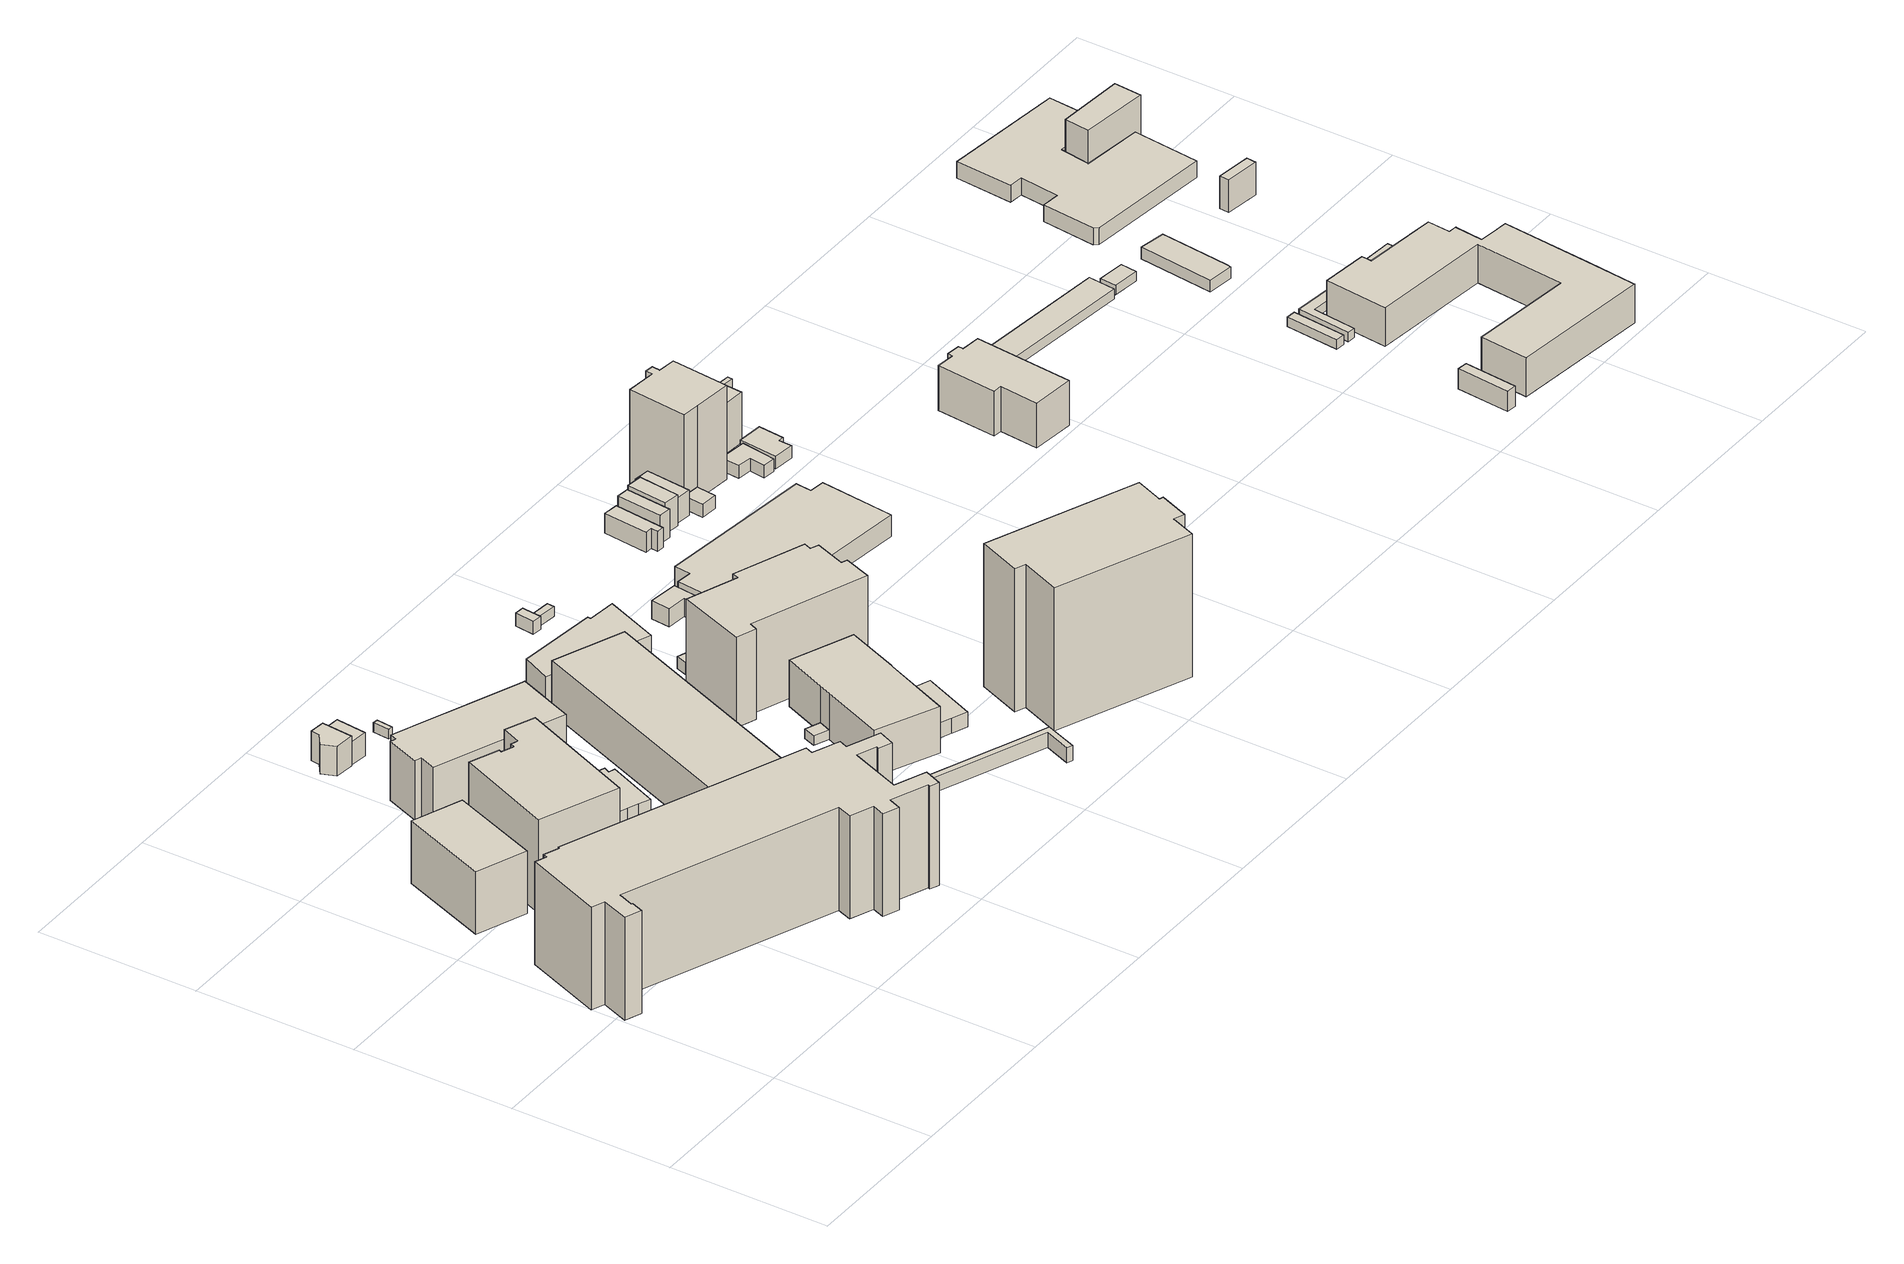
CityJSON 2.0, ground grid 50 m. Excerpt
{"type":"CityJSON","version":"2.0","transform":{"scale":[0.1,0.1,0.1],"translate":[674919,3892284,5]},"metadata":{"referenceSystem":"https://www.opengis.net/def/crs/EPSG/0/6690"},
"CityObjects":{
"building1":{"type":"Building","attributes":{"class":"3002","usage":"422","measuredHeight":23.1,"storeysAboveGround":6,"BuildingDetailAttribute.totalFloorArea":2951.33,"BuildingDetailAttribute.buildingFootprintArea":491.89,"BuildingDetailAttribute.buildingRoofEdgeArea":491.89,"BuildingDetailAttribute.urbanPlanType":"21","BuildingDetailAttribute.landUseType":"214","BuildingDetailAttribute.surveyYear":2021,"BuildingIDAttribute.prefecture":"23","BuildingIDAttribute.city":"23106"},"geometry":[{"type":"Solid","lod":"1","boundaries":[[[[0,1,2,3]],[[2,4,5,3]],[[1,6,4,2]],[[0,7,6,1]],[[3,5,7,0]],[[4,6,7,5]]]]}]},
"building2":{"type":"Building","attributes":{"name":"名古屋大学医学部附属病院","class":"3002","usage":"422","measuredHeight":37.8,"storeysAboveGround":10,"BuildingDetailAttribute.totalFloorArea":29810.04,"BuildingDetailAttribute.buildingFootprintArea":2981,"BuildingDetailAttribute.buildingRoofEdgeArea":14160.51,"BuildingDetailAttribute.urbanPlanType":"21","BuildingDetailAttribute.landUseType":"214","BuildingDetailAttribute.surveyYear":2021,"BuildingIDAttribute.prefecture":"23","BuildingIDAttribute.city":"23107"},"geometry":[{"type":"Solid","lod":"1","boundaries":[[[[8,9,10,11,12,13,14,15,16,17,18,19,20,21,22,23,24,25,26,27,28,29,30,31,32,33,34,35,36,37,38,39]],[[38,40,41,39]],[[37,42,40,38]],[[36,43,42,37]],[[35,44,43,36]],[[34,45,44,35]],[[33,46,45,34]],[[32,47,46,33]],[[31,48,47,32]],[[30,49,48,31]],[[29,50,49,30]],[[28,51,50,29]],[[27,52,51,28]],[[26,53,52,27]],[[25,54,53,26]],[[24,55,54,25]],[[23,56,55,24]],[[22,57,56,23]],[[21,58,57,22]],[[20,59,58,21]],[[19,60,59,20]],[[18,61,60,19]],[[17,62,61,18]],[[16,63,62,17]],[[15,64,63,16]],[[14,65,64,15]],[[13,66,65,14]],[[12,67,66,13]],[[11,68,67,12]],[[10,69,68,11]],[[9,70,69,10]],[[8,71,70,9]],[[39,41,71,8]],[[40,42,43,44,45,46,47,48,49,50,51,52,53,54,55,56,57,58,59,60,61,62,63,64,65,66,67,68,69,70,71,41]]]]}]},
"building3":{"type":"Building","attributes":{"class":"3002","usage":"422","measuredHeight":38,"storeysAboveGround":10,"BuildingDetailAttribute.totalFloorArea":9245.68,"BuildingDetailAttribute.buildingFootprintArea":924.57,"BuildingDetailAttribute.buildingRoofEdgeArea":924.57,"BuildingDetailAttribute.urbanPlanType":"21","BuildingDetailAttribute.landUseType":"214","BuildingDetailAttribute.surveyYear":2021,"BuildingIDAttribute.prefecture":"23","BuildingIDAttribute.city":"23101"},"geometry":[{"type":"Solid","lod":"1","boundaries":[[[[72,73,74,75,76,77,78,79,80,81]],[[80,82,83,81]],[[79,84,82,80]],[[78,85,84,79]],[[77,86,85,78]],[[76,87,86,77]],[[75,88,87,76]],[[74,89,88,75]],[[73,90,89,74]],[[72,91,90,73]],[[81,83,91,72]],[[82,84,85,86,87,88,89,90,91,83]]]]}]},
"building4":{"type":"Building","attributes":{"class":"3003","usage":"461","measuredHeight":-9999,"storeysAboveGround":9999,"BuildingDetailAttribute.totalFloorArea":-9999,"BuildingDetailAttribute.buildingFootprintArea":-9999,"BuildingDetailAttribute.buildingRoofEdgeArea":13.83,"BuildingDetailAttribute.urbanPlanType":"21","BuildingDetailAttribute.landUseType":"214","BuildingDetailAttribute.surveyYear":2021,"BuildingIDAttribute.prefecture":"23","BuildingIDAttribute.city":"23101"},"geometry":[{"type":"Solid","lod":"1","boundaries":[[[[92,93,94,95]],[[94,96,97,95]],[[93,98,96,94]],[[92,99,98,93]],[[95,97,99,92]],[[96,98,99,97]]]]}]},
"building5":{"type":"Building","attributes":{"class":"3003","usage":"422","measuredHeight":12.9,"storeysAboveGround":1,"BuildingDetailAttribute.totalFloorArea":22.68,"BuildingDetailAttribute.buildingFootprintArea":22.68,"BuildingDetailAttribute.buildingRoofEdgeArea":22.68,"BuildingDetailAttribute.urbanPlanType":"21","BuildingDetailAttribute.landUseType":"214","BuildingDetailAttribute.surveyYear":2021,"BuildingIDAttribute.prefecture":"23","BuildingIDAttribute.city":"23101"},"geometry":[{"type":"Solid","lod":"1","boundaries":[[[[100,101,102,103]],[[102,104,105,103]],[[101,106,104,102]],[[100,107,106,101]],[[103,105,107,100]],[[104,106,107,105]]]]}]},
"building6":{"type":"Building","attributes":{"class":"3001","usage":"422","measuredHeight":13,"storeysAboveGround":3,"BuildingDetailAttribute.totalFloorArea":832.31,"BuildingDetailAttribute.buildingFootprintArea":277.44,"BuildingDetailAttribute.buildingRoofEdgeArea":277.44,"BuildingDetailAttribute.urbanPlanType":"21","BuildingDetailAttribute.landUseType":"214","BuildingDetailAttribute.surveyYear":2021,"BuildingIDAttribute.prefecture":"23","BuildingIDAttribute.city":"23101"},"geometry":[{"type":"Solid","lod":"1","boundaries":[[[[108,109,110,111,112,113,114,115,116,117]],[[116,118,119,117]],[[115,120,118,116]],[[114,121,120,115]],[[113,122,121,114]],[[112,123,122,113]],[[111,124,123,112]],[[110,125,124,111]],[[109,126,125,110]],[[108,127,126,109]],[[117,119,127,108]],[[118,120,121,122,123,124,125,126,127,119]]]]}]},
"building7":{"type":"Building","attributes":{"class":"3002","usage":"402","measuredHeight":10.5,"storeysAboveGround":3,"BuildingDetailAttribute.totalFloorArea":185.6,"BuildingDetailAttribute.buildingFootprintArea":61.87,"BuildingDetailAttribute.buildingRoofEdgeArea":61.87,"BuildingDetailAttribute.urbanPlanType":"21","BuildingDetailAttribute.landUseType":"212","BuildingDetailAttribute.surveyYear":2021,"BuildingIDAttribute.prefecture":"23","BuildingIDAttribute.city":"23106"},"geometry":[{"type":"Solid","lod":"1","boundaries":[[[[128,129,130,131,132,133]],[[132,134,135,133]],[[131,136,134,132]],[[130,137,136,131]],[[129,138,137,130]],[[128,139,138,129]],[[133,135,139,128]],[[134,136,137,138,139,135]]]]}]},
"building8":{"type":"Building","attributes":{"class":"3002","usage":"422","measuredHeight":21,"storeysAboveGround":5,"BuildingDetailAttribute.totalFloorArea":4223.96,"BuildingDetailAttribute.buildingFootprintArea":844.79,"BuildingDetailAttribute.buildingRoofEdgeArea":844.79,"BuildingDetailAttribute.urbanPlanType":"21","BuildingDetailAttribute.landUseType":"214","BuildingDetailAttribute.surveyYear":2021,"BuildingIDAttribute.prefecture":"23","BuildingIDAttribute.city":"23101"},"geometry":[{"type":"Solid","lod":"1","boundaries":[[[[140,141,142,143,144,145,146,147,148,149,150,151]],[[150,152,153,151]],[[149,154,152,150]],[[148,155,154,149]],[[147,156,155,148]],[[146,157,156,147]],[[145,158,157,146]],[[144,159,158,145]],[[143,160,159,144]],[[142,161,160,143]],[[141,162,161,142]],[[140,163,162,141]],[[151,153,163,140]],[[152,154,155,156,157,158,159,160,161,162,163,153]]]]}]},
"building9":{"type":"Building","attributes":{"class":"3001","usage":"411","measuredHeight":9.5,"storeysAboveGround":2,"BuildingDetailAttribute.totalFloorArea":107.08,"BuildingDetailAttribute.buildingFootprintArea":53.54,"BuildingDetailAttribute.buildingRoofEdgeArea":53.54,"BuildingDetailAttribute.urbanPlanType":"21","BuildingDetailAttribute.landUseType":"211","BuildingDetailAttribute.surveyYear":2021,"BuildingIDAttribute.prefecture":"23","BuildingIDAttribute.city":"23106"},"geometry":[{"type":"Solid","lod":"1","boundaries":[[[[164,165,166,167]],[[166,168,169,167]],[[165,170,168,166]],[[164,171,170,165]],[[167,169,171,164]],[[168,170,171,169]]]]}]},
"building10":{"type":"Building","attributes":{"class":"3003","usage":"461","measuredHeight":3.4,"storeysAboveGround":9999,"BuildingDetailAttribute.totalFloorArea":-9999,"BuildingDetailAttribute.buildingFootprintArea":-9999,"BuildingDetailAttribute.buildingRoofEdgeArea":8.15,"BuildingDetailAttribute.urbanPlanType":"21","BuildingDetailAttribute.landUseType":"211","BuildingDetailAttribute.surveyYear":2016,"BuildingIDAttribute.prefecture":"23","BuildingIDAttribute.city":"23106"},"geometry":[{"type":"Solid","lod":"1","boundaries":[[[[172,173,174,175]],[[174,176,177,175]],[[173,178,176,174]],[[172,179,178,173]],[[175,177,179,172]],[[176,178,179,177]]]]}]},
"building11":{"type":"Building","attributes":{"class":"3003","usage":"422","measuredHeight":3,"storeysAboveGround":1,"BuildingDetailAttribute.totalFloorArea":83.8,"BuildingDetailAttribute.buildingFootprintArea":83.8,"BuildingDetailAttribute.buildingRoofEdgeArea":83.8,"BuildingDetailAttribute.urbanPlanType":"21","BuildingDetailAttribute.landUseType":"214","BuildingDetailAttribute.surveyYear":2021,"BuildingIDAttribute.prefecture":"23","BuildingIDAttribute.city":"23101"},"geometry":[{"type":"Solid","lod":"1","boundaries":[[[[180,181,182,183]],[[182,184,185,183]],[[181,186,184,182]],[[180,187,186,181]],[[183,185,187,180]],[[184,186,187,185]]]]}]},
"building12":{"type":"Building","attributes":{"name":"名古屋大学(医学部)","class":"3002","usage":"422","measuredHeight":18.9,"storeysAboveGround":4,"BuildingDetailAttribute.totalFloorArea":7446.88,"BuildingDetailAttribute.buildingFootprintArea":1861.72,"BuildingDetailAttribute.buildingRoofEdgeArea":1861.72,"BuildingDetailAttribute.urbanPlanType":"21","BuildingDetailAttribute.landUseType":"214","BuildingDetailAttribute.surveyYear":2021,"BuildingIDAttribute.prefecture":"23","BuildingIDAttribute.city":"23101"},"geometry":[{"type":"Solid","lod":"1","boundaries":[[[[188,189,190,191]],[[190,192,193,191]],[[189,194,192,190]],[[188,195,194,189]],[[191,193,195,188]],[[192,194,195,193]]]]}]},
"building13":{"type":"Building","attributes":{"class":"3003","usage":"422","measuredHeight":3.9,"storeysAboveGround":1,"BuildingDetailAttribute.totalFloorArea":28.74,"BuildingDetailAttribute.buildingFootprintArea":28.74,"BuildingDetailAttribute.buildingRoofEdgeArea":28.74,"BuildingDetailAttribute.urbanPlanType":"21","BuildingDetailAttribute.landUseType":"214","BuildingDetailAttribute.surveyYear":2021,"BuildingIDAttribute.prefecture":"23","BuildingIDAttribute.city":"23101"},"geometry":[{"type":"Solid","lod":"1","boundaries":[[[[196,197,198,199]],[[198,200,201,199]],[[197,202,200,198]],[[196,203,202,197]],[[199,201,203,196]],[[200,202,203,201]]]]}]},
"building14":{"type":"Building","attributes":{"class":"3003","usage":"422","measuredHeight":5.5,"storeysAboveGround":2,"BuildingDetailAttribute.totalFloorArea":311.41,"BuildingDetailAttribute.buildingFootprintArea":155.7,"BuildingDetailAttribute.buildingRoofEdgeArea":155.7,"BuildingDetailAttribute.urbanPlanType":"21","BuildingDetailAttribute.landUseType":"214","BuildingDetailAttribute.surveyYear":2021,"BuildingIDAttribute.prefecture":"23","BuildingIDAttribute.city":"23107"},"geometry":[{"type":"Solid","lod":"1","boundaries":[[[[204,205,206,207,208,209,210,211]],[[210,212,213,211]],[[209,214,212,210]],[[208,215,214,209]],[[207,216,215,208]],[[206,217,216,207]],[[205,218,217,206]],[[204,219,218,205]],[[211,213,219,204]],[[212,214,215,216,217,218,219,213]]]]}]},
"building15":{"type":"Building","attributes":{"class":"3001","usage":"422","measuredHeight":14.8,"storeysAboveGround":1,"BuildingDetailAttribute.totalFloorArea":20.72,"BuildingDetailAttribute.buildingFootprintArea":20.72,"BuildingDetailAttribute.buildingRoofEdgeArea":20.72,"BuildingDetailAttribute.urbanPlanType":"21","BuildingDetailAttribute.landUseType":"214","BuildingDetailAttribute.surveyYear":2021,"BuildingIDAttribute.prefecture":"23","BuildingIDAttribute.city":"23107"},"geometry":[{"type":"Solid","lod":"1","boundaries":[[[[220,221,222,223]],[[222,224,225,223]],[[221,226,224,222]],[[220,227,226,221]],[[223,225,227,220]],[[224,226,227,225]]]]}]},
"building16":{"type":"Building","attributes":{"class":"3003","usage":"422","measuredHeight":-9999,"storeysAboveGround":1,"BuildingDetailAttribute.totalFloorArea":81.24,"BuildingDetailAttribute.buildingFootprintArea":81.24,"BuildingDetailAttribute.buildingRoofEdgeArea":81.24,"BuildingDetailAttribute.urbanPlanType":"21","BuildingDetailAttribute.landUseType":"214","BuildingDetailAttribute.surveyYear":2021,"BuildingIDAttribute.prefecture":"23","BuildingIDAttribute.city":"23101"},"geometry":[{"type":"Solid","lod":"1","boundaries":[[[[228,229,230,231]],[[230,232,233,231]],[[229,234,232,230]],[[228,235,234,229]],[[231,233,235,228]],[[232,234,235,233]]]]}]},
"building17":{"type":"Building","attributes":{"class":"3002","usage":"422","measuredHeight":18.9,"storeysAboveGround":3,"BuildingDetailAttribute.totalFloorArea":2521.88,"BuildingDetailAttribute.buildingFootprintArea":840.63,"BuildingDetailAttribute.buildingRoofEdgeArea":840.63,"BuildingDetailAttribute.urbanPlanType":"21","BuildingDetailAttribute.landUseType":"214","BuildingDetailAttribute.surveyYear":2021,"BuildingIDAttribute.prefecture":"23","BuildingIDAttribute.city":"23107"},"geometry":[{"type":"Solid","lod":"1","boundaries":[[[[236,237,238,239,240,241,242,243,244,245]],[[244,246,247,245]],[[243,248,246,244]],[[242,249,248,243]],[[241,250,249,242]],[[240,251,250,241]],[[239,252,251,240]],[[238,253,252,239]],[[237,254,253,238]],[[236,255,254,237]],[[245,247,255,236]],[[246,248,249,250,251,252,253,254,255,247]]]]}]},
"building18":{"type":"Building","attributes":{"class":"3002","usage":"412","measuredHeight":15,"storeysAboveGround":3,"BuildingDetailAttribute.totalFloorArea":1426.41,"BuildingDetailAttribute.buildingFootprintArea":475.47,"BuildingDetailAttribute.buildingRoofEdgeArea":475.47,"BuildingDetailAttribute.urbanPlanType":"21","BuildingDetailAttribute.landUseType":"214","BuildingDetailAttribute.surveyYear":2021,"BuildingIDAttribute.prefecture":"23","BuildingIDAttribute.city":"23101"},"address":[{"country":"日本","locality":"愛知県名古屋市昭和区鶴舞町６５"}],"geometry":[{"type":"Solid","lod":"1","boundaries":[[[[256,257,258,259,260,261]],[[260,262,263,261]],[[259,264,262,260]],[[258,265,264,259]],[[257,266,265,258]],[[256,267,266,257]],[[261,263,267,256]],[[262,264,265,266,267,263]]]]}]},
"building19":{"type":"Building","attributes":{"class":"3003","usage":"461","measuredHeight":-9999,"storeysAboveGround":9999,"BuildingDetailAttribute.totalFloorArea":-9999,"BuildingDetailAttribute.buildingFootprintArea":-9999,"BuildingDetailAttribute.buildingRoofEdgeArea":16.89,"BuildingDetailAttribute.urbanPlanType":"21","BuildingDetailAttribute.landUseType":"214","BuildingDetailAttribute.surveyYear":2021,"BuildingIDAttribute.prefecture":"23","BuildingIDAttribute.city":"23101"},"geometry":[{"type":"Solid","lod":"1","boundaries":[[[[268,269,270,271]],[[270,272,273,271]],[[269,274,272,270]],[[268,275,274,269]],[[271,273,275,268]],[[272,274,275,273]]]]}]},
"building20":{"type":"Building","attributes":{"class":"3001","usage":"422","measuredHeight":9.7,"storeysAboveGround":1,"BuildingDetailAttribute.totalFloorArea":225.57,"BuildingDetailAttribute.buildingFootprintArea":225.57,"BuildingDetailAttribute.buildingRoofEdgeArea":225.57,"BuildingDetailAttribute.urbanPlanType":"21","BuildingDetailAttribute.landUseType":"214","BuildingDetailAttribute.surveyYear":2021,"BuildingIDAttribute.prefecture":"23","BuildingIDAttribute.city":"23107"},"geometry":[{"type":"Solid","lod":"1","boundaries":[[[[276,277,278,279,280,281]],[[280,282,283,281]],[[279,284,282,280]],[[278,285,284,279]],[[277,286,285,278]],[[276,287,286,277]],[[281,283,287,276]],[[282,284,285,286,287,283]]]]}]},
"building21":{"type":"Building","attributes":{"class":"3001","usage":"461","measuredHeight":4.9,"storeysAboveGround":9999,"BuildingDetailAttribute.totalFloorArea":-9999,"BuildingDetailAttribute.buildingFootprintArea":-9999,"BuildingDetailAttribute.buildingRoofEdgeArea":15.35,"BuildingDetailAttribute.urbanPlanType":"21","BuildingDetailAttribute.landUseType":"214","BuildingDetailAttribute.surveyYear":2016,"BuildingIDAttribute.prefecture":"23","BuildingIDAttribute.city":"23101"},"geometry":[{"type":"Solid","lod":"1","boundaries":[[[[288,289,290,291]],[[290,292,293,291]],[[289,294,292,290]],[[288,295,294,289]],[[291,293,295,288]],[[292,294,295,293]]]]}]},
"building22":{"type":"Building","attributes":{"class":"3002","usage":"422","measuredHeight":32,"storeysAboveGround":7,"BuildingDetailAttribute.totalFloorArea":6512.9,"BuildingDetailAttribute.buildingFootprintArea":930.41,"BuildingDetailAttribute.buildingRoofEdgeArea":930.41,"BuildingDetailAttribute.urbanPlanType":"21","BuildingDetailAttribute.landUseType":"214","BuildingDetailAttribute.surveyYear":2021,"BuildingIDAttribute.prefecture":"23","BuildingIDAttribute.city":"23101"},"geometry":[{"type":"Solid","lod":"1","boundaries":[[[[296,297,298,299,300,301,302,303,304,305,306,307]],[[306,308,309,307]],[[305,310,308,306]],[[304,311,310,305]],[[303,312,311,304]],[[302,313,312,303]],[[301,314,313,302]],[[300,315,314,301]],[[299,316,315,300]],[[298,317,316,299]],[[297,318,317,298]],[[296,319,318,297]],[[307,309,319,296]],[[308,310,311,312,313,314,315,316,317,318,319,309]]]]}]},
"building23":{"type":"Building","attributes":{"class":"3001","usage":"461","measuredHeight":-9999,"storeysAboveGround":9999,"BuildingDetailAttribute.totalFloorArea":-9999,"BuildingDetailAttribute.buildingFootprintArea":-9999,"BuildingDetailAttribute.buildingRoofEdgeArea":8.97,"BuildingDetailAttribute.urbanPlanType":"21","BuildingDetailAttribute.landUseType":"214","BuildingDetailAttribute.surveyYear":2016,"BuildingIDAttribute.prefecture":"23","BuildingIDAttribute.city":"23101"},"geometry":[{"type":"Solid","lod":"1","boundaries":[[[[320,321,322,323]],[[322,324,325,323]],[[321,326,324,322]],[[320,327,326,321]],[[323,325,327,320]],[[324,326,327,325]]]]}]},
"building24":{"type":"Building","attributes":{"class":"3003","usage":"412","measuredHeight":4.2,"storeysAboveGround":1,"BuildingDetailAttribute.totalFloorArea":18.11,"BuildingDetailAttribute.buildingFootprintArea":18.11,"BuildingDetailAttribute.buildingRoofEdgeArea":18.11,"BuildingDetailAttribute.urbanPlanType":"21","BuildingDetailAttribute.landUseType":"211","BuildingDetailAttribute.surveyYear":2021,"BuildingIDAttribute.prefecture":"23","BuildingIDAttribute.city":"23101"},"geometry":[{"type":"Solid","lod":"1","boundaries":[[[[328,329,330,331]],[[330,332,333,331]],[[329,334,332,330]],[[328,335,334,329]],[[331,333,335,328]],[[332,334,335,333]]]]}]},
"building25":{"type":"Building","attributes":{"class":"3001","usage":"461","measuredHeight":-9999,"storeysAboveGround":9999,"BuildingDetailAttribute.totalFloorArea":-9999,"BuildingDetailAttribute.buildingFootprintArea":-9999,"BuildingDetailAttribute.buildingRoofEdgeArea":8.86,"BuildingDetailAttribute.urbanPlanType":"21","BuildingDetailAttribute.landUseType":"214","BuildingDetailAttribute.surveyYear":2016,"BuildingIDAttribute.prefecture":"23","BuildingIDAttribute.city":"23101"},"geometry":[{"type":"Solid","lod":"1","boundaries":[[[[336,337,338,339]],[[338,340,341,339]],[[337,342,340,338]],[[336,343,342,337]],[[339,341,343,336]],[[340,342,343,341]]]]}]},
"building26":{"type":"Building","attributes":{"class":"3003","usage":"461","measuredHeight":3.1,"storeysAboveGround":9999,"BuildingDetailAttribute.totalFloorArea":-9999,"BuildingDetailAttribute.buildingFootprintArea":-9999,"BuildingDetailAttribute.buildingRoofEdgeArea":13.37,"BuildingDetailAttribute.urbanPlanType":"21","BuildingDetailAttribute.landUseType":"211","BuildingDetailAttribute.surveyYear":2021,"BuildingIDAttribute.prefecture":"23","BuildingIDAttribute.city":"23101"},"geometry":[{"type":"Solid","lod":"1","boundaries":[[[[344,345,346,347]],[[346,348,349,347]],[[345,350,348,346]],[[344,351,350,345]],[[347,349,351,344]],[[348,350,351,349]]]]}]},
"building27":{"type":"Building","attributes":{"class":"3001","usage":"461","measuredHeight":-9999,"storeysAboveGround":9999,"BuildingDetailAttribute.totalFloorArea":-9999,"BuildingDetailAttribute.buildingFootprintArea":-9999,"BuildingDetailAttribute.buildingRoofEdgeArea":15.08,"BuildingDetailAttribute.urbanPlanType":"21","BuildingDetailAttribute.landUseType":"214","BuildingDetailAttribute.surveyYear":2016,"BuildingIDAttribute.prefecture":"23","BuildingIDAttribute.city":"23101"},"geometry":[{"type":"Solid","lod":"1","boundaries":[[[[352,353,354,355]],[[354,356,357,355]],[[353,358,356,354]],[[352,359,358,353]],[[355,357,359,352]],[[356,358,359,357]]]]}]},
"building28":{"type":"Building","attributes":{"class":"9999","usage":"422","measuredHeight":5.8,"storeysAboveGround":2,"BuildingDetailAttribute.totalFloorArea":119.95,"BuildingDetailAttribute.buildingFootprintArea":59.98,"BuildingDetailAttribute.buildingRoofEdgeArea":59.98,"BuildingDetailAttribute.urbanPlanType":"21","BuildingDetailAttribute.landUseType":"214","BuildingDetailAttribute.surveyYear":2021,"BuildingIDAttribute.prefecture":"23","BuildingIDAttribute.city":"23101"},"geometry":[{"type":"Solid","lod":"1","boundaries":[[[[360,361,362,363,364,365]],[[364,366,367,365]],[[363,368,366,364]],[[362,369,368,363]],[[361,370,369,362]],[[360,371,370,361]],[[365,367,371,360]],[[366,368,369,370,371,367]]]]}]},
"building29":{"type":"Building","attributes":{"class":"3002","usage":"422","measuredHeight":48.9,"storeysAboveGround":10,"BuildingDetailAttribute.totalFloorArea":13419.37,"BuildingDetailAttribute.buildingFootprintArea":1341.94,"BuildingDetailAttribute.buildingRoofEdgeArea":1341.94,"BuildingDetailAttribute.urbanPlanType":"21","BuildingDetailAttribute.landUseType":"214","BuildingDetailAttribute.surveyYear":2021,"BuildingIDAttribute.prefecture":"23","BuildingIDAttribute.city":"23107"},"address":[{"country":"日本","locality":"愛知県名古屋市昭和区鶴舞町６５"}],"geometry":[{"type":"Solid","lod":"1","boundaries":[[[[372,373,374,375,376,377,378,379,380,381]],[[380,382,383,381]],[[379,384,382,380]],[[378,385,384,379]],[[377,386,385,378]],[[376,387,386,377]],[[375,388,387,376]],[[374,389,388,375]],[[373,390,389,374]],[[372,391,390,373]],[[381,383,391,372]],[[382,384,385,386,387,388,389,390,391,383]]]]}]},
"building30":{"type":"Building","attributes":{"class":"9999","usage":"422","measuredHeight":10.9,"storeysAboveGround":2,"BuildingDetailAttribute.totalFloorArea":3343.4,"BuildingDetailAttribute.buildingFootprintArea":1671.7,"BuildingDetailAttribute.buildingRoofEdgeArea":1671.7,"BuildingDetailAttribute.urbanPlanType":"21","BuildingDetailAttribute.landUseType":"214","BuildingDetailAttribute.surveyYear":2021,"BuildingIDAttribute.prefecture":"23","BuildingIDAttribute.city":"23101"},"geometry":[{"type":"Solid","lod":"1","boundaries":[[[[392,393,394,395,396,397,398,399]],[[398,400,401,399]],[[397,402,400,398]],[[396,403,402,397]],[[395,404,403,396]],[[394,405,404,395]],[[393,406,405,394]],[[392,407,406,393]],[[399,401,407,392]],[[400,402,403,404,405,406,407,401]]]]}]},
"building31":{"type":"Building","attributes":{"class":"3001","usage":"411","measuredHeight":8.4,"storeysAboveGround":2,"BuildingDetailAttribute.totalFloorArea":141.65,"BuildingDetailAttribute.buildingFootprintArea":70.83,"BuildingDetailAttribute.buildingRoofEdgeArea":70.83,"BuildingDetailAttribute.urbanPlanType":"21","BuildingDetailAttribute.landUseType":"211","BuildingDetailAttribute.surveyYear":2021,"BuildingIDAttribute.prefecture":"23","BuildingIDAttribute.city":"23101"},"geometry":[{"type":"Solid","lod":"1","boundaries":[[[[408,409,410,411,412,413]],[[412,414,415,413]],[[411,416,414,412]],[[410,417,416,411]],[[409,418,417,410]],[[408,419,418,409]],[[413,415,419,408]],[[414,416,417,418,419,415]]]]}]},
"building32":{"type":"Building","attributes":{"class":"3001","usage":"412","measuredHeight":9.1,"storeysAboveGround":3,"BuildingDetailAttribute.totalFloorArea":167.99,"BuildingDetailAttribute.buildingFootprintArea":56,"BuildingDetailAttribute.buildingRoofEdgeArea":56,"BuildingDetailAttribute.urbanPlanType":"21","BuildingDetailAttribute.landUseType":"211","BuildingDetailAttribute.surveyYear":2021,"BuildingIDAttribute.prefecture":"23","BuildingIDAttribute.city":"23101"},"geometry":[{"type":"Solid","lod":"1","boundaries":[[[[420,421,422,423]],[[422,424,425,423]],[[421,426,424,422]],[[420,427,426,421]],[[423,425,427,420]],[[424,426,427,425]]]]}]},
"building33":{"type":"Building","attributes":{"class":"3001","usage":"411","measuredHeight":11,"storeysAboveGround":3,"BuildingDetailAttribute.totalFloorArea":192.96,"BuildingDetailAttribute.buildingFootprintArea":64.32,"BuildingDetailAttribute.buildingRoofEdgeArea":64.32,"BuildingDetailAttribute.urbanPlanType":"21","BuildingDetailAttribute.landUseType":"211","BuildingDetailAttribute.surveyYear":2021,"BuildingIDAttribute.prefecture":"23","BuildingIDAttribute.city":"23101"},"geometry":[{"type":"Solid","lod":"1","boundaries":[[[[428,429,430,431]],[[430,432,433,431]],[[429,434,432,430]],[[428,435,434,429]],[[431,433,435,428]],[[432,434,435,433]]]]}]},
"building34":{"type":"Building","attributes":{"class":"9999","usage":"411","measuredHeight":18.1,"storeysAboveGround":2,"BuildingDetailAttribute.totalFloorArea":143.75,"BuildingDetailAttribute.buildingFootprintArea":71.87,"BuildingDetailAttribute.buildingRoofEdgeArea":71.87,"BuildingDetailAttribute.urbanPlanType":"21","BuildingDetailAttribute.landUseType":"211","BuildingDetailAttribute.surveyYear":2021,"BuildingIDAttribute.prefecture":"23","BuildingIDAttribute.city":"23101"},"address":[{"country":"日本","locality":"愛知県名古屋市千種区吹上一丁目２１２"}],"geometry":[{"type":"Solid","lod":"1","boundaries":[[[[436,437,438,439]],[[438,440,441,439]],[[437,442,440,438]],[[436,443,442,437]],[[439,441,443,436]],[[440,442,443,441]]]]}]},
"building35":{"type":"Building","attributes":{"class":"3003","usage":"412","measuredHeight":16.2,"storeysAboveGround":1,"BuildingDetailAttribute.totalFloorArea":34.21,"BuildingDetailAttribute.buildingFootprintArea":34.21,"BuildingDetailAttribute.buildingRoofEdgeArea":34.21,"BuildingDetailAttribute.urbanPlanType":"21","BuildingDetailAttribute.landUseType":"211","BuildingDetailAttribute.surveyYear":2021,"BuildingIDAttribute.prefecture":"23","BuildingIDAttribute.city":"23101"},"geometry":[{"type":"Solid","lod":"1","boundaries":[[[[444,445,446,447]],[[446,448,449,447]],[[445,450,448,446]],[[444,451,450,445]],[[447,449,451,444]],[[448,450,451,449]]]]}]},
"building36":{"type":"Building","attributes":{"class":"3002","usage":"412","measuredHeight":31.2,"storeysAboveGround":10,"BuildingDetailAttribute.totalFloorArea":3352.55,"BuildingDetailAttribute.buildingFootprintArea":335.26,"BuildingDetailAttribute.buildingRoofEdgeArea":335.26,"BuildingDetailAttribute.urbanPlanType":"21","BuildingDetailAttribute.landUseType":"211","BuildingDetailAttribute.surveyYear":2021,"BuildingIDAttribute.prefecture":"23","BuildingIDAttribute.city":"23101"},"geometry":[{"type":"Solid","lod":"1","boundaries":[[[[452,453,454,455,456,457,444,447,458]],[[447,459,460,458]],[[444,461,459,447]],[[457,462,461,444]],[[456,463,462,457]],[[455,464,463,456]],[[454,465,464,455]],[[453,466,465,454]],[[452,467,466,453]],[[458,460,467,452]],[[459,461,462,463,464,465,466,467,460]]]]}]},
"building37":{"type":"Building","attributes":{"class":"3001","usage":"411","measuredHeight":6.1,"storeysAboveGround":2,"BuildingDetailAttribute.totalFloorArea":144.96,"BuildingDetailAttribute.buildingFootprintArea":72.48,"BuildingDetailAttribute.buildingRoofEdgeArea":72.48,"BuildingDetailAttribute.urbanPlanType":"21","BuildingDetailAttribute.landUseType":"211","BuildingDetailAttribute.surveyYear":2021,"BuildingIDAttribute.prefecture":"23","BuildingIDAttribute.city":"23101"},"geometry":[{"type":"Solid","lod":"1","boundaries":[[[[468,469,470,471,472,473]],[[472,474,475,473]],[[471,476,474,472]],[[470,477,476,471]],[[469,478,477,470]],[[468,479,478,469]],[[473,475,479,468]],[[474,476,477,478,479,475]]]]}]},
"building38":{"type":"Building","attributes":{"class":"3001","usage":"411","measuredHeight":5,"storeysAboveGround":1,"BuildingDetailAttribute.totalFloorArea":91.81,"BuildingDetailAttribute.buildingFootprintArea":91.81,"BuildingDetailAttribute.buildingRoofEdgeArea":91.81,"BuildingDetailAttribute.urbanPlanType":"21","BuildingDetailAttribute.landUseType":"211","BuildingDetailAttribute.surveyYear":2021,"BuildingIDAttribute.prefecture":"23","BuildingIDAttribute.city":"23101"},"geometry":[{"type":"Solid","lod":"1","boundaries":[[[[480,481,482,483,484,485]],[[484,486,487,485]],[[483,488,486,484]],[[482,489,488,483]],[[481,490,489,482]],[[480,491,490,481]],[[485,487,491,480]],[[486,488,489,490,491,487]]]]}]},
"building39":{"type":"Building","attributes":{"class":"3002","usage":"401","measuredHeight":17.1,"storeysAboveGround":5,"BuildingDetailAttribute.totalFloorArea":453.82,"BuildingDetailAttribute.buildingFootprintArea":90.76,"BuildingDetailAttribute.buildingRoofEdgeArea":90.76,"BuildingDetailAttribute.urbanPlanType":"21","BuildingDetailAttribute.landUseType":"212","BuildingDetailAttribute.surveyYear":2021,"BuildingIDAttribute.prefecture":"23","BuildingIDAttribute.city":"23101"},"geometry":[{"type":"Solid","lod":"1","boundaries":[[[[492,493,494,495,496,497]],[[496,498,499,497]],[[495,500,498,496]],[[494,501,500,495]],[[493,502,501,494]],[[492,503,502,493]],[[497,499,503,492]],[[498,500,501,502,503,499]]]]}]},
"building40":{"type":"Building","attributes":{"class":"3001","usage":"461","measuredHeight":15.9,"storeysAboveGround":9999,"BuildingDetailAttribute.totalFloorArea":-9999,"BuildingDetailAttribute.buildingFootprintArea":-9999,"BuildingDetailAttribute.buildingRoofEdgeArea":15.1,"BuildingDetailAttribute.urbanPlanType":"21","BuildingDetailAttribute.landUseType":"211","BuildingDetailAttribute.surveyYear":2021,"BuildingIDAttribute.prefecture":"23","BuildingIDAttribute.city":"23101"},"geometry":[{"type":"Solid","lod":"1","boundaries":[[[[504,505,506,507]],[[506,508,509,507]],[[505,510,508,506]],[[504,511,510,505]],[[507,509,511,504]],[[508,510,511,509]]]]}]},
"building41":{"type":"Building","attributes":{"class":"3002","usage":"422","measuredHeight":15.4,"storeysAboveGround":4,"BuildingDetailAttribute.totalFloorArea":1941.58,"BuildingDetailAttribute.buildingFootprintArea":485.4,"BuildingDetailAttribute.buildingRoofEdgeArea":485.4,"BuildingDetailAttribute.urbanPlanType":"21","BuildingDetailAttribute.landUseType":"214","BuildingDetailAttribute.surveyYear":2021,"BuildingIDAttribute.prefecture":"23","BuildingIDAttribute.city":"23101"},"geometry":[{"type":"Solid","lod":"1","boundaries":[[[[512,513,514,515,516,517,518,519,520,521]],[[520,522,523,521]],[[519,524,522,520]],[[518,525,524,519]],[[517,526,525,518]],[[516,527,526,517]],[[515,528,527,516]],[[514,529,528,515]],[[513,530,529,514]],[[512,531,530,513]],[[521,523,531,512]],[[522,524,525,526,527,528,529,530,531,523]]]]}]},
"building42":{"type":"Building","attributes":{"class":"3001","usage":"422","measuredHeight":9.2,"storeysAboveGround":1,"BuildingDetailAttribute.totalFloorArea":399.27,"BuildingDetailAttribute.buildingFootprintArea":399.27,"BuildingDetailAttribute.buildingRoofEdgeArea":399.28,"BuildingDetailAttribute.urbanPlanType":"21","BuildingDetailAttribute.landUseType":"214","BuildingDetailAttribute.surveyYear":2021,"BuildingIDAttribute.prefecture":"23","BuildingIDAttribute.city":"23101"},"geometry":[{"type":"Solid","lod":"1","boundaries":[[[[532,533,534,535]],[[534,536,537,535]],[[533,538,536,534]],[[532,539,538,533]],[[535,537,539,532]],[[536,538,539,537]]]]}]},
"building43":{"type":"Building","attributes":{"class":"3003","usage":"422","measuredHeight":10.5,"storeysAboveGround":1,"BuildingDetailAttribute.totalFloorArea":54.17,"BuildingDetailAttribute.buildingFootprintArea":54.17,"BuildingDetailAttribute.buildingRoofEdgeArea":54.17,"BuildingDetailAttribute.urbanPlanType":"21","BuildingDetailAttribute.landUseType":"214","BuildingDetailAttribute.surveyYear":2021,"BuildingIDAttribute.prefecture":"23","BuildingIDAttribute.city":"23101"},"geometry":[{"type":"Solid","lod":"1","boundaries":[[[[540,541,542,543]],[[542,544,545,543]],[[541,546,544,542]],[[540,547,546,541]],[[543,545,547,540]],[[544,546,547,545]]]]}]},
"building44":{"type":"Building","attributes":{"class":"3003","usage":"422","measuredHeight":10.6,"storeysAboveGround":1,"BuildingDetailAttribute.totalFloorArea":51.22,"BuildingDetailAttribute.buildingFootprintArea":51.22,"BuildingDetailAttribute.buildingRoofEdgeArea":51.22,"BuildingDetailAttribute.urbanPlanType":"21","BuildingDetailAttribute.landUseType":"214","BuildingDetailAttribute.surveyYear":2021,"BuildingIDAttribute.prefecture":"23","BuildingIDAttribute.city":"23101"},"geometry":[{"type":"Solid","lod":"1","boundaries":[[[[548,549,550,551]],[[550,552,553,551]],[[549,554,552,550]],[[548,555,554,549]],[[551,553,555,548]],[[552,554,555,553]]]]}]},
"building45":{"type":"Building","attributes":{"class":"3001","usage":"422","measuredHeight":3.2,"storeysAboveGround":1,"BuildingDetailAttribute.totalFloorArea":45.35,"BuildingDetailAttribute.buildingFootprintArea":45.35,"BuildingDetailAttribute.buildingRoofEdgeArea":45.35,"BuildingDetailAttribute.urbanPlanType":"21","BuildingDetailAttribute.landUseType":"214","BuildingDetailAttribute.surveyYear":2021,"BuildingIDAttribute.prefecture":"23","BuildingIDAttribute.city":"23101"},"geometry":[{"type":"Solid","lod":"1","boundaries":[[[[556,557,558,559]],[[558,560,561,559]],[[557,562,560,558]],[[556,563,562,557]],[[559,561,563,556]],[[560,562,563,561]]]]}]},
"building46":{"type":"Building","attributes":{"class":"3003","usage":"422","measuredHeight":9.5,"storeysAboveGround":1,"BuildingDetailAttribute.totalFloorArea":102.09,"BuildingDetailAttribute.buildingFootprintArea":102.09,"BuildingDetailAttribute.buildingRoofEdgeArea":102.09,"BuildingDetailAttribute.urbanPlanType":"21","BuildingDetailAttribute.landUseType":"214","BuildingDetailAttribute.surveyYear":2021,"BuildingIDAttribute.prefecture":"23","BuildingIDAttribute.city":"23101"},"geometry":[{"type":"Solid","lod":"1","boundaries":[[[[564,565,566,567,568,569]],[[568,570,571,569]],[[567,572,570,568]],[[566,573,572,567]],[[565,574,573,566]],[[564,575,574,565]],[[569,571,575,564]],[[570,572,573,574,575,571]]]]}]},
"building47":{"type":"Building","attributes":{"class":"3002","usage":"422","measuredHeight":30.5,"storeysAboveGround":3,"BuildingDetailAttribute.totalFloorArea":5256.17,"BuildingDetailAttribute.buildingFootprintArea":1752.06,"BuildingDetailAttribute.buildingRoofEdgeArea":2462.77,"BuildingDetailAttribute.urbanPlanType":"21","BuildingDetailAttribute.landUseType":"214","BuildingDetailAttribute.surveyYear":2021,"BuildingIDAttribute.prefecture":"23","BuildingIDAttribute.city":"23101"},"geometry":[{"type":"Solid","lod":"1","boundaries":[[[[576,577,578,579,580,581,582,583,584,585,586,587,588,589,590,591,592,593,594]],[[593,595,596,594]],[[592,597,595,593]],[[591,598,597,592]],[[590,599,598,591]],[[589,600,599,590]],[[588,601,600,589]],[[587,602,601,588]],[[586,603,602,587]],[[585,604,603,586]],[[584,605,604,585]],[[583,606,605,584]],[[582,607,606,583]],[[581,608,607,582]],[[580,609,608,581]],[[579,610,609,580]],[[578,611,610,579]],[[577,612,611,578]],[[576,613,612,577]],[[594,596,613,576]],[[595,597,598,599,600,601,602,603,604,605,606,607,608,609,610,611,612,613,596]]]]}]},
"building48":{"type":"Building","attributes":{"class":"3001","usage":"422","measuredHeight":10.7,"storeysAboveGround":1,"BuildingDetailAttribute.totalFloorArea":202.46,"BuildingDetailAttribute.buildingFootprintArea":202.46,"BuildingDetailAttribute.buildingRoofEdgeArea":202.46,"BuildingDetailAttribute.urbanPlanType":"21","BuildingDetailAttribute.landUseType":"214","BuildingDetailAttribute.surveyYear":2021,"BuildingIDAttribute.prefecture":"23","BuildingIDAttribute.city":"23101"},"geometry":[{"type":"Solid","lod":"1","boundaries":[[[[614,615,616,617,618,619]],[[618,620,621,619]],[[617,622,620,618]],[[616,623,622,617]],[[615,624,623,616]],[[614,625,624,615]],[[619,621,625,614]],[[620,622,623,624,625,621]]]]}]},
"building49":{"type":"Building","attributes":{"class":"3003","usage":"422","measuredHeight":-9999,"storeysAboveGround":1,"BuildingDetailAttribute.totalFloorArea":92.45,"BuildingDetailAttribute.buildingFootprintArea":92.45,"BuildingDetailAttribute.buildingRoofEdgeArea":92.45,"BuildingDetailAttribute.urbanPlanType":"21","BuildingDetailAttribute.landUseType":"214","BuildingDetailAttribute.surveyYear":2021,"BuildingIDAttribute.prefecture":"23","BuildingIDAttribute.city":"23101"},"geometry":[{"type":"Solid","lod":"1","boundaries":[[[[626,627,628,629]],[[628,630,631,629]],[[627,632,630,628]],[[626,633,632,627]],[[629,631,633,626]],[[630,632,633,631]]]]}]},
"building50":{"type":"Building","attributes":{"class":"3002","usage":"402","measuredHeight":14.5,"storeysAboveGround":3,"BuildingDetailAttribute.totalFloorArea":5145.88,"BuildingDetailAttribute.buildingFootprintArea":1715.29,"BuildingDetailAttribute.buildingRoofEdgeArea":1715.29,"BuildingDetailAttribute.urbanPlanType":"21","BuildingDetailAttribute.landUseType":"212","BuildingDetailAttribute.surveyYear":2021,"BuildingIDAttribute.prefecture":"23","BuildingIDAttribute.city":"23101"},"geometry":[{"type":"Solid","lod":"1","boundaries":[[[[634,635,636,637,638,639,640,641,642,643,644,645,646,647]],[[646,648,649,647]],[[645,650,648,646]],[[644,651,650,645]],[[643,652,651,644]],[[642,653,652,643]],[[641,654,653,642]],[[640,655,654,641]],[[639,656,655,640]],[[638,657,656,639]],[[637,658,657,638]],[[636,659,658,637]],[[635,660,659,636]],[[634,661,660,635]],[[647,649,661,634]],[[648,650,651,652,653,654,655,656,657,658,659,660,661,649]]]]}]},
"building51":{"type":"Building","attributes":{"class":"3003","usage":"422","measuredHeight":12.5,"storeysAboveGround":1,"BuildingDetailAttribute.totalFloorArea":33.38,"BuildingDetailAttribute.buildingFootprintArea":33.38,"BuildingDetailAttribute.buildingRoofEdgeArea":33.38,"BuildingDetailAttribute.urbanPlanType":"21","BuildingDetailAttribute.landUseType":"214","BuildingDetailAttribute.surveyYear":2021,"BuildingIDAttribute.prefecture":"23","BuildingIDAttribute.city":"23101"},"geometry":[{"type":"Solid","lod":"1","boundaries":[[[[662,663,664,665]],[[664,666,667,665]],[[663,668,666,664]],[[662,669,668,663]],[[665,667,669,662]],[[666,668,669,667]]]]}]},
"building52":{"type":"Building","attributes":{"class":"3002","usage":"402","measuredHeight":15.1,"storeysAboveGround":3,"BuildingDetailAttribute.totalFloorArea":535.4,"BuildingDetailAttribute.buildingFootprintArea":178.47,"BuildingDetailAttribute.buildingRoofEdgeArea":178.47,"BuildingDetailAttribute.urbanPlanType":"21","BuildingDetailAttribute.landUseType":"212","BuildingDetailAttribute.surveyYear":2021,"BuildingIDAttribute.prefecture":"23","BuildingIDAttribute.city":"23101"},"geometry":[{"type":"Solid","lod":"1","boundaries":[[[[670,671,672,673]],[[672,674,675,673]],[[671,676,674,672]],[[670,677,676,671]],[[673,675,677,670]],[[674,676,677,675]]]]}]}
},
"vertices":[
[206,1283,29],[362,1223,29],[257,949,29],[101,1009,29],[257,949,230],[101,1009,230],[362,1223,230],[206,1283,230],
[1081,334,6],[1038,351,6],[1041,358,6],[981,382,6],[919,223,6],[1017,184,6],[994,129,6],[965,140,6],[968,147,6],[854,192,6],[839,153,6],[790,173,6],[805,212,6],[733,241,6],[750,286,6],[91,545,6],[73,499,6],[77,497,6],[62,458,6],[10,478,6],[42,562,6],[1,578,6],[97,820,6],[133,806,6],[138,819,6],[186,800,6],[189,806,6],[936,512,6],[926,488,6],[1011,454,6],[1000,427,6],[1103,386,6],[1000,427,336],[1103,386,336],[1011,454,336],[926,488,336],[936,512,336],[189,806,336],[186,800,336],[138,819,336],[133,806,336],[97,820,336],[1,578,336],[42,562,336],[10,478,336],[62,458,336],[77,497,336],[73,499,336],[91,545,336],[750,286,336],[733,241,336],[805,212,336],[790,173,336],[839,153,336],[854,192,336],[968,147,336],[965,140,336],[994,129,336],[1017,184,336],[919,223,336],[981,382,336],[1041,358,336],[1038,351,336],[1081,334,336],
[273,925,30],[397,1226,30],[488,1189,30],[485,1181,30],[523,1166,30],[529,1180,30],[550,1172,30],[575,1231,30],[667,1193,30],[515,825,30],[667,1193,330],[515,825,330],[575,1231,330],[550,1172,330],[529,1180,330],[523,1166,330],[485,1181,330],[488,1189,330],[397,1226,330],[273,925,330],
[688,769,30],[621,797,30],[628,814,30],[695,787,30],[628,814,60],[695,787,60],[621,797,60],[688,769,60],
[673,828,31],[640,837,31],[665,900,31],[698,887,31],[665,900,70],[698,887,70],[640,837,70],[673,828,70],
[650,1075,30],[687,1061,30],[699,1086,30],[790,1054,30],[781,1036,30],[801,1029,30],[735,872,30],[698,887,30],[665,900,30],[591,929,30],[665,900,150],[591,929,150],[698,887,150],[735,872,150],[801,1029,150],[781,1036,150],[790,1054,150],[699,1086,150],[687,1061,150],[650,1075,150],
[583,1719,25],[522,1724,25],[506,1768,25],[541,1794,25],[544,1822,25],[592,1817,25],[544,1822,120],[592,1817,120],[541,1794,120],[506,1768,120],[522,1724,120],[583,1719,120],
[458,1378,30],[478,1429,30],[457,1437,30],[498,1541,30],[515,1535,30],[523,1556,30],[591,1530,30],[913,1403,30],[928,1398,30],[904,1337,30],[883,1284,30],[858,1220,30],[883,1284,220],[858,1220,220],[904,1337,220],[928,1398,220],[913,1403,220],[591,1530,220],[523,1556,220],[515,1535,220],[498,1541,220],[457,1437,220],[478,1429,220],[458,1378,220],
[641,1715,25],[585,1721,25],[595,1816,25],[651,1810,25],[595,1816,100],[651,1810,100],[585,1721,100],[641,1715,100],
[756,1704,26],[740,1705,26],[745,1757,26],[761,1755,26],[745,1757,56],[761,1755,56],[740,1705,56],[756,1704,56],
[915,1422,30],[728,1498,30],[744,1536,30],[930,1460,30],[744,1536,60],[930,1460,60],[728,1498,60],[915,1422,60],
[1072,1407,31],[1291,1320,31],[1001,588,31],[781,676,31],[1001,588,200],[781,676,200],[1291,1320,200],[1072,1407,200],
[1186,855,31],[1126,878,31],[1142,920,31],[1202,897,31],[1142,920,70],[1202,897,70],[1126,878,70],[1186,855,70],
[1650,156,12],[1682,237,12],[1108,464,12],[1101,445,12],[1080,454,12],[1094,491,12],[1707,249,12],[1668,149,12],[1707,249,60],[1668,149,60],[1094,491,60],[1080,454,60],[1101,445,60],[1108,464,60],[1682,237,60],[1650,156,60],
[1326,745,32],[1340,783,32],[1388,764,32],[1372,726,32],[1388,764,62],[1372,726,62],[1340,783,62],[1326,745,62],
[1233,988,31],[1207,999,31],[1313,1266,31],[1339,1255,31],[1313,1266,61],[1339,1255,61],[1207,999,61],[1233,988,61],
[1637,822,31],[1572,661,31],[1569,655,31],[1503,499,31],[1481,446,31],[1291,532,31],[1372,726,31],[1388,764,31],[1444,900,31],[1565,851,31],[1444,900,180],[1565,851,180],[1388,764,180],[1372,726,180],[1291,532,180],[1481,446,180],[1503,499,180],[1569,655,180],[1572,661,180],[1637,822,180],
[1388,1300,30],[1072,1426,30],[1113,1515,30],[1366,1487,30],[1366,1477,30],[1455,1468,30],[1366,1477,140],[1455,1468,140],[1366,1487,140],[1113,1515,140],[1072,1426,140],[1388,1300,140],
[1347,1168,32],[1321,1178,32],[1343,1235,32],[1369,1225,32],[1343,1235,62],[1369,1225,62],[1321,1178,62],[1347,1168,62],
[1572,661,32],[1691,616,32],[1622,452,32],[1573,471,32],[1503,499,32],[1569,655,32],[1503,499,80],[1569,655,80],[1573,471,80],[1622,452,80],[1691,616,80],[1572,661,80],
[1459,1197,31],[1417,1212,31],[1428,1244,31],[1471,1229,31],[1428,1244,70],[1471,1229,70],[1417,1212,70],[1459,1197,70],
[1520,1113,30],[1527,1134,30],[1749,1051,30],[1740,1028,30],[1765,1018,30],[1730,923,30],[1748,916,30],[1717,831,30],[1357,965,30],[1347,940,30],[1284,963,30],[1361,1172,30],[1284,963,320],[1361,1172,320],[1347,940,320],[1357,965,320],[1717,831,320],[1748,916,320],[1730,923,320],[1765,1018,320],[1740,1028,320],[1749,1051,320],[1527,1134,320],[1520,1113,320],
[1502,1176,31],[1476,1186,31],[1487,1215,31],[1513,1205,31],[1487,1215,61],[1513,1205,61],[1476,1186,61],[1502,1176,61],
[1386,1649,28],[1356,1652,28],[1363,1713,28],[1392,1710,28],[1363,1713,70],[1392,1710,70],[1356,1652,70],[1386,1649,70],
[1517,1215,32],[1491,1224,32],[1502,1255,32],[1528,1245,32],[1502,1255,62],[1528,1245,62],[1491,1224,62],[1517,1215,62],
[1456,1652,29],[1399,1658,29],[1401,1681,29],[1458,1675,29],[1401,1681,60],[1458,1675,60],[1399,1658,60],[1456,1652,60],
[1604,1192,32],[1553,1213,32],[1563,1238,32],[1614,1218,32],[1563,1238,62],[1614,1218,62],[1553,1213,62],[1604,1192,62],
[1669,1345,32],[1639,1348,32],[1640,1361,32],[1578,1368,32],[1584,1428,32],[1677,1417,32],[1584,1428,90],[1677,1417,90],[1578,1368,90],[1640,1361,90],[1639,1348,90],[1669,1345,90],
[2209,150,31],[2176,163,31],[2145,84,31],[1733,250,31],[1783,374,31],[1750,387,31],[1804,521,31],[2269,334,31],[2234,247,31],[2246,243,31],[2234,247,490],[2246,243,490],[2269,334,490],[1804,521,490],[1750,387,490],[1783,374,490],[1733,250,490],[2145,84,490],[2176,163,490],[2209,150,490],
[2239,1400,31],[2234,1351,31],[2282,1345,31],[2256,1110,31],[1659,1177,31],[1685,1411,31],[1733,1405,31],[1739,1456,31],[1733,1405,100],[1739,1456,100],[1685,1411,100],[1659,1177,100],[2256,1110,100],[2282,1345,100],[2234,1351,100],[2239,1400,100],
[1886,1590,26],[1863,1592,26],[1865,1613,26],[1842,1615,26],[1857,1756,26],[1904,1750,26],[1857,1756,90],[1904,1750,90],[1842,1615,90],[1865,1613,90],[1863,1592,90],[1886,1590,90],
[1931,1599,29],[1892,1603,29],[1907,1747,29],[1946,1743,29],[1907,1747,120],[1946,1743,120],[1892,1603,120],[1931,1599,120],
[1987,1610,30],[1937,1616,30],[1951,1744,30],[2001,1738,30],[1951,1744,130],[2001,1738,130],[1937,1616,130],[1987,1610,130],
[2046,1612,29],[1996,1618,29],[2011,1760,29],[2061,1754,29],[2011,1760,110],[2061,1754,110],[1996,1618,110],[2046,1612,110],
[2119,1635,28],[2112,1573,28],[2058,1578,28],[2065,1641,28],[2058,1578,70],[2065,1641,70],[2112,1573,70],[2119,1635,70],
[2178,1817,28],[2180,1838,28],[2207,1835,28],[2204,1810,28],[2260,1804,28],[2242,1623,28],[2084,1826,28],[2065,1641,330],[2084,1826,330],[2119,1635,330],[2242,1623,330],[2260,1804,330],[2204,1810,330],[2207,1835,330],[2180,1838,330],[2178,1817,330],
[2356,1646,29],[2340,1538,29],[2300,1542,29],[2307,1591,29],[2262,1598,29],[2267,1657,29],[2262,1598,70],[2267,1657,70],[2307,1591,70],[2300,1542,70],[2340,1538,70],[2356,1646,70],
[2364,1660,30],[2444,1652,30],[2436,1571,30],[2419,1573,30],[2417,1532,30],[2352,1539,30],[2417,1532,70],[2352,1539,70],[2419,1573,70],[2436,1571,70],[2444,1652,70],[2364,1660,70],
[2447,1754,29],[2445,1739,29],[2412,1743,29],[2407,1684,29],[2294,1693,29],[2301,1770,29],[2294,1693,190],[2301,1770,190],[2407,1684,190],[2412,1743,190],[2445,1739,190],[2447,1754,190],
[2464,1754,31],[2405,1761,31],[2408,1786,31],[2467,1779,31],[2408,1786,100],[2467,1779,100],[2405,1761,100],[2464,1754,100],
[2941,998,36],[2805,1011,36],[2818,1133,36],[2790,1136,36],[2809,1325,36],[2867,1319,36],[2869,1335,36],[2913,1330,36],[2912,1314,36],[2972,1308,36],[2912,1314,180],[2972,1308,180],[2913,1330,180],[2869,1335,180],[2867,1319,180],[2809,1325,180],[2790,1136,180],[2818,1133,180],[2805,1011,180],[2941,998,180],
[3507,1306,38],[3498,1221,38],[3034,1269,38],[3043,1354,38],[3034,1269,70],[3043,1354,70],[3498,1221,70],[3507,1306,70],
[3670,220,45],[3653,53,45],[3621,56,45],[3638,224,45],[3621,56,110],[3638,224,110],[3653,53,110],[3670,220,110],
[3634,763,44],[3664,760,44],[3647,592,44],[3617,595,44],[3647,592,74],[3617,595,74],[3664,760,74],[3634,763,74],
[3604,1269,40],[3598,1217,40],[3513,1227,40],[3518,1279,40],[3513,1227,70],[3518,1279,70],[3598,1217,70],[3604,1269,70],
[3681,757,45],[3889,734,45],[3886,702,45],[3703,722,45],[3687,585,45],[3662,588,45],[3687,585,75],[3662,588,75],[3703,722,75],[3886,702,75],[3889,734,75],[3681,757,75],
[4088,548,46],[4112,546,46],[4114,544,46],[4113,545,46],[4103,456,46],[4144,451,46],[4200,445,46],[4169,159,46],[4152,8,46],[4151,3,46],[3705,53,46],[3722,206,46],[4048,169,46],[4079,452,46],[3696,494,46],[3718,693,46],[3863,677,46],[3860,645,46],[4095,619,46],[3860,645,170],[4095,619,170],[3863,677,170],[3718,693,170],[3696,494,170],[4079,452,170],[4048,169,170],[3722,206,170],[3705,53,170],[4151,3,170],[4152,8,170],[4169,159,170],[4200,445,170],[4144,451,170],[4103,456,170],[4113,545,170],[4114,544,170],[4112,546,170],[4088,548,170],
[3741,1012,43],[3658,1022,43],[3687,1261,43],[3770,1246,43],[3766,1211,43],[3744,1027,43],[3766,1211,80],[3744,1027,80],[3770,1246,80],[3687,1261,80],[3658,1022,80],[3741,1012,80],
[4065,729,46],[4059,658,46],[3930,668,46],[3935,739,46],[3930,668,76],[3935,739,76],[4059,658,76],[4065,729,76],
[4125,1838,36],[4109,1665,36],[3955,1678,36],[3940,1679,36],[3925,1584,36],[4117,1562,36],[4093,1351,36],[3690,1395,36],[3680,1408,36],[3699,1577,36],[3756,1571,36],[3770,1695,36],[3726,1700,36],[3742,1880,36],[3726,1700,90],[3742,1880,90],[3770,1695,90],[3756,1571,90],[3699,1577,90],[3680,1408,90],[3690,1395,90],[4093,1351,90],[4117,1562,90],[3925,1584,90],[3940,1679,90],[3955,1678,90],[4109,1665,90],[4125,1838,90],
[3994,1214,45],[4104,1200,45],[4100,1170,45],[3992,1184,45],[4100,1170,150],[3992,1184,150],[4104,1200,150],[3994,1214,150],
[3954,1676,39],[4166,1659,39],[4159,1573,39],[3943,1597,39],[4159,1573,180],[3943,1597,180],[4166,1659,180],[3954,1676,180]
]}
